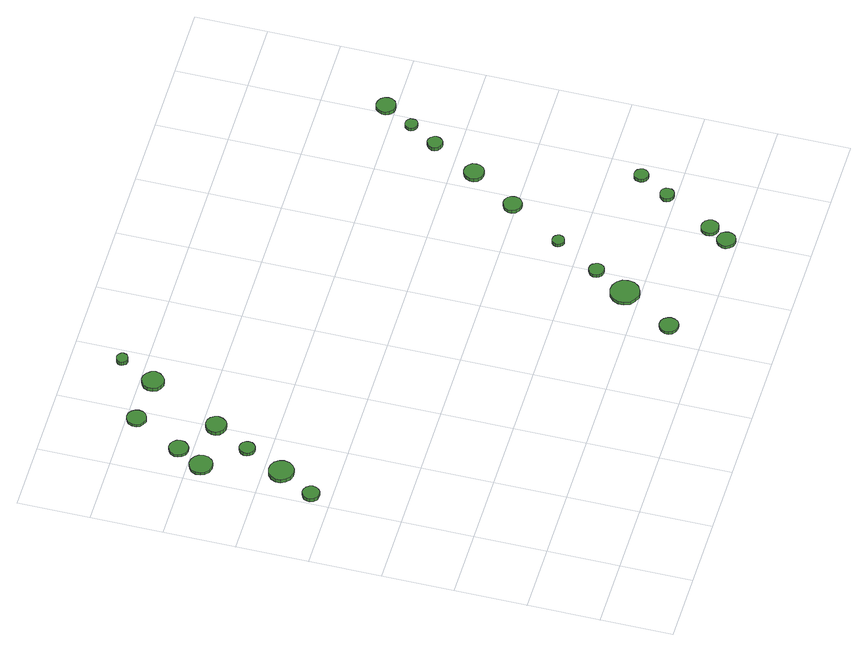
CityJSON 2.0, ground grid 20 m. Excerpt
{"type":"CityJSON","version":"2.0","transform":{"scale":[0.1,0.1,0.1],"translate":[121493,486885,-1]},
"CityObjects":{
"tree1":{"type":"SolitaryVegetationObject","attributes":{"function":"something"},"geometry":[{"type":"MultiSurface","lod":"1","boundaries":[[[0,1,2,3,4,5,6,7,8,9,10,11,12,13,14]],[[15,16,17,18,19,20,21,22,23,24,25,26,27,28,29]],[[0,29,28,1]],[[1,28,27,2]],[[2,27,26,3]],[[3,26,25,4]],[[4,25,24,5]],[[5,24,23,6]],[[6,23,22,7]],[[7,22,21,8]],[[8,21,20,9]],[[9,20,19,10]],[[10,19,18,11]],[[11,18,17,12]],[[12,17,16,13]],[[13,16,15,14]],[[14,15,29,0]]]}]},
"tree2":{"type":"SolitaryVegetationObject","attributes":{"function":"something"},"geometry":[{"type":"MultiSurface","lod":"1","boundaries":[[[30,31,32,33,34,35,36,37,38,39,40,41,42,43,44]],[[45,46,47,48,49,50,51,52,53,54,55,56,57,58,59]],[[30,59,58,31]],[[31,58,57,32]],[[32,57,56,33]],[[33,56,55,34]],[[34,55,54,35]],[[35,54,53,36]],[[36,53,52,37]],[[37,52,51,38]],[[38,51,50,39]],[[39,50,49,40]],[[40,49,48,41]],[[41,48,47,42]],[[42,47,46,43]],[[43,46,45,44]],[[44,45,59,30]]]}]},
"tree3":{"type":"SolitaryVegetationObject","attributes":{"function":"something"},"geometry":[{"type":"MultiSurface","lod":"1","boundaries":[[[60,61,62,63,64,65,66,67,68,69,70,71,72,73,74]],[[75,76,77,78,79,80,81,82,83,84,85,86,87,88,89]],[[60,89,88,61]],[[61,88,87,62]],[[62,87,86,63]],[[63,86,85,64]],[[64,85,84,65]],[[65,84,83,66]],[[66,83,82,67]],[[67,82,81,68]],[[68,81,80,69]],[[69,80,79,70]],[[70,79,78,71]],[[71,78,77,72]],[[72,77,76,73]],[[73,76,75,74]],[[74,75,89,60]]]}]},
"tree4":{"type":"SolitaryVegetationObject","attributes":{"function":"something"},"geometry":[{"type":"MultiSurface","lod":"1","boundaries":[[[90,91,92,93,94,95,96,97,98,99,100,101,102,103,104]],[[105,106,107,108,109,110,111,112,113,114,115,116,117,118,119]],[[90,119,118,91]],[[91,118,117,92]],[[92,117,116,93]],[[93,116,115,94]],[[94,115,114,95]],[[95,114,113,96]],[[96,113,112,97]],[[97,112,111,98]],[[98,111,110,99]],[[99,110,109,100]],[[100,109,108,101]],[[101,108,107,102]],[[102,107,106,103]],[[103,106,105,104]],[[104,105,119,90]]]}]},
"tree5":{"type":"SolitaryVegetationObject","attributes":{"function":"something"},"geometry":[{"type":"MultiSurface","lod":"1","boundaries":[[[120,121,122,123,124,125,126,127,128,129,130,131,132,133,134]],[[135,136,137,138,139,140,141,142,143,144,145,146,147,148,149]],[[120,149,148,121]],[[121,148,147,122]],[[122,147,146,123]],[[123,146,145,124]],[[124,145,144,125]],[[125,144,143,126]],[[126,143,142,127]],[[127,142,141,128]],[[128,141,140,129]],[[129,140,139,130]],[[130,139,138,131]],[[131,138,137,132]],[[132,137,136,133]],[[133,136,135,134]],[[134,135,149,120]]]}]},
"tree6":{"type":"SolitaryVegetationObject","attributes":{"function":"something"},"geometry":[{"type":"MultiSurface","lod":"1","boundaries":[[[150,151,152,153,154,155,156,157,158,159,160,161,162,163,164]],[[165,166,167,168,169,170,171,172,173,174,175,176,177,178,179]],[[150,179,178,151]],[[151,178,177,152]],[[152,177,176,153]],[[153,176,175,154]],[[154,175,174,155]],[[155,174,173,156]],[[156,173,172,157]],[[157,172,171,158]],[[158,171,170,159]],[[159,170,169,160]],[[160,169,168,161]],[[161,168,167,162]],[[162,167,166,163]],[[163,166,165,164]],[[164,165,179,150]]]}]},
"tree7":{"type":"SolitaryVegetationObject","attributes":{"function":"something"},"geometry":[{"type":"MultiSurface","lod":"1","boundaries":[[[180,181,182,183,184,185,186,187,188,189,190,191,192,193,194]],[[195,196,197,198,199,200,201,202,203,204,205,206,207,208,209]],[[180,209,208,181]],[[181,208,207,182]],[[182,207,206,183]],[[183,206,205,184]],[[184,205,204,185]],[[185,204,203,186]],[[186,203,202,187]],[[187,202,201,188]],[[188,201,200,189]],[[189,200,199,190]],[[190,199,198,191]],[[191,198,197,192]],[[192,197,196,193]],[[193,196,195,194]],[[194,195,209,180]]]}]},
"tree8":{"type":"SolitaryVegetationObject","attributes":{"function":"something"},"geometry":[{"type":"MultiSurface","lod":"1","boundaries":[[[210,211,212,213,214,215,216,217,218,219,220,221,222,223,224]],[[225,226,227,228,229,230,231,232,233,234,235,236,237,238,239]],[[210,239,238,211]],[[211,238,237,212]],[[212,237,236,213]],[[213,236,235,214]],[[214,235,234,215]],[[215,234,233,216]],[[216,233,232,217]],[[217,232,231,218]],[[218,231,230,219]],[[219,230,229,220]],[[220,229,228,221]],[[221,228,227,222]],[[222,227,226,223]],[[223,226,225,224]],[[224,225,239,210]]]}]},
"tree9":{"type":"SolitaryVegetationObject","attributes":{"function":"something"},"geometry":[{"type":"MultiSurface","lod":"1","boundaries":[[[240,241,242,243,244,245,246,247,248,249,250,251,252,253,254]],[[255,256,257,258,259,260,261,262,263,264,265,266,267,268,269]],[[240,269,268,241]],[[241,268,267,242]],[[242,267,266,243]],[[243,266,265,244]],[[244,265,264,245]],[[245,264,263,246]],[[246,263,262,247]],[[247,262,261,248]],[[248,261,260,249]],[[249,260,259,250]],[[250,259,258,251]],[[251,258,257,252]],[[252,257,256,253]],[[253,256,255,254]],[[254,255,269,240]]]}]},
"tree10":{"type":"SolitaryVegetationObject","attributes":{"function":"something"},"geometry":[{"type":"MultiSurface","lod":"1","boundaries":[[[270,271,272,273,274,275,276,277,278,279,280,281,282,283,284]],[[285,286,287,288,289,290,291,292,293,294,295,296,297,298,299]],[[270,299,298,271]],[[271,298,297,272]],[[272,297,296,273]],[[273,296,295,274]],[[274,295,294,275]],[[275,294,293,276]],[[276,293,292,277]],[[277,292,291,278]],[[278,291,290,279]],[[279,290,289,280]],[[280,289,288,281]],[[281,288,287,282]],[[282,287,286,283]],[[283,286,285,284]],[[284,285,299,270]]]}]},
"tree11":{"type":"SolitaryVegetationObject","attributes":{"function":"something"},"geometry":[{"type":"MultiSurface","lod":"1","boundaries":[[[300,301,302,303,304,305,306,307,308,309,310,311,312,313,314]],[[315,316,317,318,319,320,321,322,323,324,325,326,327,328,329]],[[300,329,328,301]],[[301,328,327,302]],[[302,327,326,303]],[[303,326,325,304]],[[304,325,324,305]],[[305,324,323,306]],[[306,323,322,307]],[[307,322,321,308]],[[308,321,320,309]],[[309,320,319,310]],[[310,319,318,311]],[[311,318,317,312]],[[312,317,316,313]],[[313,316,315,314]],[[314,315,329,300]]]}]},
"tree12":{"type":"SolitaryVegetationObject","attributes":{"function":"something"},"geometry":[{"type":"MultiSurface","lod":"1","boundaries":[[[330,331,332,333,334,335,336,337,338,339,340,341,342,343,344]],[[345,346,347,348,349,350,351,352,353,354,355,356,357,358,359]],[[330,359,358,331]],[[331,358,357,332]],[[332,357,356,333]],[[333,356,355,334]],[[334,355,354,335]],[[335,354,353,336]],[[336,353,352,337]],[[337,352,351,338]],[[338,351,350,339]],[[339,350,349,340]],[[340,349,348,341]],[[341,348,347,342]],[[342,347,346,343]],[[343,346,345,344]],[[344,345,359,330]]]}]},
"tree13":{"type":"SolitaryVegetationObject","attributes":{"function":"something"},"geometry":[{"type":"MultiSurface","lod":"1","boundaries":[[[360,361,362,363,364,365,366,367,368,369,370,371,372,373,374]],[[375,376,377,378,379,380,381,382,383,384,385,386,387,388,389]],[[360,389,388,361]],[[361,388,387,362]],[[362,387,386,363]],[[363,386,385,364]],[[364,385,384,365]],[[365,384,383,366]],[[366,383,382,367]],[[367,382,381,368]],[[368,381,380,369]],[[369,380,379,370]],[[370,379,378,371]],[[371,378,377,372]],[[372,377,376,373]],[[373,376,375,374]],[[374,375,389,360]]]}]},
"tree14":{"type":"SolitaryVegetationObject","attributes":{"function":"something"},"geometry":[{"type":"MultiSurface","lod":"1","boundaries":[[[390,391,392,393,394,395,396,397,398,399,400,401,402,403,404]],[[405,406,407,408,409,410,411,412,413,414,415,416,417,418,419]],[[390,419,418,391]],[[391,418,417,392]],[[392,417,416,393]],[[393,416,415,394]],[[394,415,414,395]],[[395,414,413,396]],[[396,413,412,397]],[[397,412,411,398]],[[398,411,410,399]],[[399,410,409,400]],[[400,409,408,401]],[[401,408,407,402]],[[402,407,406,403]],[[403,406,405,404]],[[404,405,419,390]]]}]},
"tree15":{"type":"SolitaryVegetationObject","attributes":{"function":"something"},"geometry":[{"type":"MultiSurface","lod":"1","boundaries":[[[420,421,422,423,424,425,426,427,428,429,430,431,432,433,434]],[[435,436,437,438,439,440,441,442,443,444,445,446,447,448,449]],[[420,449,448,421]],[[421,448,447,422]],[[422,447,446,423]],[[423,446,445,424]],[[424,445,444,425]],[[425,444,443,426]],[[426,443,442,427]],[[427,442,441,428]],[[428,441,440,429]],[[429,440,439,430]],[[430,439,438,431]],[[431,438,437,432]],[[432,437,436,433]],[[433,436,435,434]],[[434,435,449,420]]]}]},
"tree16":{"type":"SolitaryVegetationObject","attributes":{"function":"something"},"geometry":[{"type":"MultiSurface","lod":"1","boundaries":[[[450,451,452,453,454,455,456,457,458,459,460,461,462,463,464]],[[465,466,467,468,469,470,471,472,473,474,475,476,477,478,479]],[[450,479,478,451]],[[451,478,477,452]],[[452,477,476,453]],[[453,476,475,454]],[[454,475,474,455]],[[455,474,473,456]],[[456,473,472,457]],[[457,472,471,458]],[[458,471,470,459]],[[459,470,469,460]],[[460,469,468,461]],[[461,468,467,462]],[[462,467,466,463]],[[463,466,465,464]],[[464,465,479,450]]]}]},
"tree17":{"type":"SolitaryVegetationObject","attributes":{"function":"something"},"geometry":[{"type":"MultiSurface","lod":"1","boundaries":[[[480,481,482,483,484,485,486,487,488,489,490,491,492,493,494]],[[495,496,497,498,499,500,501,502,503,504,505,506,507,508,509]],[[480,509,508,481]],[[481,508,507,482]],[[482,507,506,483]],[[483,506,505,484]],[[484,505,504,485]],[[485,504,503,486]],[[486,503,502,487]],[[487,502,501,488]],[[488,501,500,489]],[[489,500,499,490]],[[490,499,498,491]],[[491,498,497,492]],[[492,497,496,493]],[[493,496,495,494]],[[494,495,509,480]]]}]},
"tree18":{"type":"SolitaryVegetationObject","attributes":{"function":"something"},"geometry":[{"type":"MultiSurface","lod":"1","boundaries":[[[510,511,512,513,514,515,516,517,518,519,520,521,522,523,524]],[[525,526,527,528,529,530,531,532,533,534,535,536,537,538,539]],[[510,539,538,511]],[[511,538,537,512]],[[512,537,536,513]],[[513,536,535,514]],[[514,535,534,515]],[[515,534,533,516]],[[516,533,532,517]],[[517,532,531,518]],[[518,531,530,519]],[[519,530,529,520]],[[520,529,528,521]],[[521,528,527,522]],[[522,527,526,523]],[[523,526,525,524]],[[524,525,539,510]]]}]},
"tree19":{"type":"SolitaryVegetationObject","attributes":{"function":"something"},"geometry":[{"type":"MultiSurface","lod":"1","boundaries":[[[540,541,542,543,544,545,546,547,548,549,550,551,552,553,554]],[[555,556,557,558,559,560,561,562,563,564,565,566,567,568,569]],[[540,569,568,541]],[[541,568,567,542]],[[542,567,566,543]],[[543,566,565,544]],[[544,565,564,545]],[[545,564,563,546]],[[546,563,562,547]],[[547,562,561,548]],[[548,561,560,549]],[[549,560,559,550]],[[550,559,558,551]],[[551,558,557,552]],[[552,557,556,553]],[[553,556,555,554]],[[554,555,569,540]]]}]},
"tree20":{"type":"SolitaryVegetationObject","attributes":{"function":"something"},"geometry":[{"type":"MultiSurface","lod":"1","boundaries":[[[570,571,572,573,574,575,576,577,578,579,580,581,582,583,584]],[[585,586,587,588,589,590,591,592,593,594,595,596,597,598,599]],[[570,599,598,571]],[[571,598,597,572]],[[572,597,596,573]],[[573,596,595,574]],[[574,595,594,575]],[[575,594,593,576]],[[576,593,592,577]],[[577,592,591,578]],[[578,591,590,579]],[[579,590,589,580]],[[580,589,588,581]],[[581,588,587,582]],[[582,587,586,583]],[[583,586,585,584]],[[584,585,599,570]]]}]},
"tree21":{"type":"SolitaryVegetationObject","attributes":{"function":"something"},"geometry":[{"type":"MultiSurface","lod":"1","boundaries":[[[600,601,602,603,604,605,606,607,608,609,610,611,612,613,614]],[[615,616,617,618,619,620,621,622,623,624,625,626,627,628,629]],[[600,629,628,601]],[[601,628,627,602]],[[602,627,626,603]],[[603,626,625,604]],[[604,625,624,605]],[[605,624,623,606]],[[606,623,622,607]],[[607,622,621,608]],[[608,621,620,609]],[[609,620,619,610]],[[610,619,618,611]],[[611,618,617,612]],[[612,617,616,613]],[[613,616,615,614]],[[614,615,629,600]]]}]},
"tree22":{"type":"SolitaryVegetationObject","attributes":{"function":"something"},"geometry":[{"type":"MultiSurface","lod":"1","boundaries":[[[630,631,632,633,634,635,636,637,638,639,640,641,642,643,644]],[[645,646,647,648,649,650,651,652,653,654,655,656,657,658,659]],[[630,659,658,631]],[[631,658,657,632]],[[632,657,656,633]],[[633,656,655,634]],[[634,655,654,635]],[[635,654,653,636]],[[636,653,652,637]],[[637,652,651,638]],[[638,651,650,639]],[[639,650,649,640]],[[640,649,648,641]],[[641,648,647,642]],[[642,647,646,643]],[[643,646,645,644]],[[644,645,659,630]]]}]}
},
"vertices":[
[55,858,17],[53,867,17],[47,875,17],[39,880,17],[29,881,17],[20,878,17],[12,871,17],[8,862,17],[8,853,17],[12,844,17],[20,837,17],[29,834,17],[39,835,17],[47,840,17],[53,848,17],[53,848,6],[47,840,6],[39,835,6],[29,834,6],[20,837,6],[12,844,6],[8,853,6],[8,862,6],[12,871,6],[20,878,6],[29,881,6],[39,880,6],[47,875,6],[53,867,6],[55,858,6],
[122,954,18],[119,968,18],[110,980,18],[98,987,18],[84,988,18],[70,984,18],[59,974,18],[53,961,18],[53,947,18],[59,934,18],[70,924,18],[84,920,18],[98,921,18],[110,928,18],[119,940,18],[119,940,6],[110,928,6],[98,921,6],[84,920,6],[70,924,6],[59,934,6],[53,947,6],[53,961,6],[59,974,6],[70,984,6],[84,988,6],[98,987,6],[110,980,6],[119,968,6],[122,954,6],
[87,1166,15],[85,1179,15],[77,1189,15],[65,1196,15],[52,1198,15],[39,1193,15],[29,1184,15],[24,1172,15],[24,1159,15],[29,1147,15],[39,1138,15],[52,1134,15],[65,1135,15],[77,1142,15],[85,1153,15],[85,1153,6],[77,1142,6],[65,1135,6],[52,1134,6],[39,1138,6],[29,1147,6],[24,1159,6],[24,1172,6],[29,1184,6],[39,1193,6],[52,1198,6],[65,1196,6],[77,1189,6],[85,1179,6],[87,1166,6],
[164,1063,17],[163,1071,17],[157,1079,17],[150,1083,17],[141,1084,17],[132,1081,17],[126,1075,17],[122,1067,17],[122,1058,17],[126,1050,17],[132,1044,17],[141,1041,17],[150,1042,17],[157,1047,17],[163,1054,17],[163,1054,6],[157,1047,6],[150,1042,6],[141,1041,6],[132,1044,6],[126,1050,6],[122,1058,6],[122,1067,6],[126,1075,6],[132,1081,6],[141,1084,6],[150,1083,6],[157,1079,6],[163,1071,6],[164,1063,6],
[124,1239,14],[122,1250,14],[115,1259,14],[106,1264,14],[94,1266,14],[84,1262,14],[76,1255,14],[71,1244,14],[71,1233,14],[76,1223,14],[84,1215,14],[94,1212,14],[106,1213,14],[115,1219,14],[122,1228,14],[122,1228,6],[115,1219,6],[106,1213,6],[94,1212,6],[84,1215,6],[76,1223,6],[71,1233,6],[71,1244,6],[76,1255,6],[84,1262,6],[94,1266,6],[106,1264,6],[115,1259,6],[122,1250,6],[124,1239,6],
[229,1164,18],[226,1175,18],[219,1185,18],[209,1191,18],[197,1192,18],[186,1188,18],[177,1180,18],[172,1169,18],[172,1158,18],[177,1147,18],[186,1139,18],[197,1135,18],[209,1136,18],[219,1142,18],[226,1152,18],[226,1152,6],[219,1142,6],[209,1136,6],[197,1135,6],[186,1139,6],[177,1147,6],[172,1158,6],[172,1169,6],[177,1180,6],[186,1188,6],[197,1192,6],[209,1191,6],[219,1185,6],[226,1175,6],[229,1164,6],
[199,1374,14],[197,1385,14],[190,1394,14],[181,1400,14],[170,1401,14],[159,1397,14],[151,1390,14],[146,1380,14],[146,1368,14],[151,1358,14],[159,1351,14],[170,1347,14],[181,1349,14],[190,1354,14],[197,1363,14],[197,1363,6],[190,1354,6],[181,1349,6],[170,1347,6],[159,1351,6],[151,1358,6],[146,1368,6],[146,1380,6],[151,1390,6],[159,1397,6],[170,1401,6],[181,1400,6],[190,1394,6],[197,1385,6],[199,1374,6],
[341,1366,17],[338,1379,17],[330,1389,17],[319,1396,17],[307,1397,17],[295,1393,17],[285,1384,17],[280,1373,17],[280,1360,17],[285,1348,17],[295,1340,17],[307,1336,17],[319,1337,17],[330,1344,17],[338,1354,17],[338,1354,6],[330,1344,6],[319,1337,6],[307,1336,6],[295,1340,6],[285,1348,6],[280,1360,6],[280,1373,6],[285,1384,6],[295,1393,6],[307,1397,6],[319,1396,6],[330,1389,6],[338,1379,6],[341,1366,6],
[379,1465,21],[377,1472,21],[373,1477,21],[367,1481,21],[361,1481,21],[354,1479,21],[349,1475,21],[346,1468,21],[346,1462,21],[349,1456,21],[354,1451,21],[361,1449,21],[367,1450,21],[373,1453,21],[377,1458,21],[377,1458,8],[373,1453,8],[367,1450,8],[361,1449,8],[354,1451,8],[349,1456,8],[346,1462,8],[346,1468,8],[349,1475,8],[354,1479,8],[361,1481,8],[367,1481,8],[373,1477,8],[377,1472,8],[379,1465,8],
[885,99,16],[883,109,16],[877,118,16],[867,124,16],[856,125,16],[846,121,16],[838,114,16],[833,104,16],[833,93,16],[838,83,16],[846,76,16],[856,73,16],[867,74,16],[877,79,16],[883,88,16],[883,88,7],[877,79,7],[867,74,7],[856,73,7],[846,76,7],[838,83,7],[833,93,7],[833,104,7],[838,114,7],[846,121,7],[856,125,7],[867,124,7],[877,118,7],[883,109,7],[885,99,7],
[984,243,16],[981,259,16],[971,273,16],[956,281,16],[940,283,16],[924,278,16],[911,267,16],[904,251,16],[904,234,16],[911,219,16],[924,208,16],[940,202,16],[956,204,16],[971,213,16],[981,226,16],[981,226,6],[971,213,6],[956,204,6],[940,202,6],[924,208,6],[911,219,6],[904,234,6],[904,251,6],[911,267,6],[924,278,6],[940,283,6],[956,281,6],[971,273,6],[981,259,6],[984,243,6],
[1022,336,16],[1020,344,16],[1015,352,16],[1008,356,16],[999,357,16],[990,354,16],[984,348,16],[980,340,16],[980,331,16],[984,323,16],[990,318,16],[999,315,16],[1008,316,16],[1015,320,16],[1020,327,16],[1020,327,6],[1015,320,6],[1008,316,6],[999,315,6],[990,318,6],[984,323,6],[980,331,6],[980,340,6],[984,348,6],[990,354,6],[999,357,6],[1008,356,6],[1015,352,6],[1020,344,6],[1022,336,6],
[1220,32,16],[1218,42,16],[1212,51,16],[1202,56,16],[1192,58,16],[1182,54,16],[1174,47,16],[1169,37,16],[1169,27,16],[1174,17,16],[1182,9,16],[1192,6,16],[1202,7,16],[1212,13,16],[1218,21,16],[1218,21,6],[1212,13,6],[1202,7,6],[1192,6,6],[1182,9,6],[1174,17,6],[1169,27,6],[1169,37,6],[1174,47,6],[1182,54,6],[1192,58,6],[1202,56,6],[1212,51,6],[1218,42,6],[1220,32,6],
[1093,461,16],[1091,468,16],[1087,474,16],[1081,477,16],[1074,478,16],[1067,476,16],[1062,471,16],[1059,465,16],[1059,457,16],[1062,451,16],[1067,446,16],[1074,444,16],[1081,445,16],[1087,448,16],[1091,454,16],[1091,454,6],[1087,448,6],[1081,445,6],[1074,444,6],[1067,446,6],[1062,451,6],[1059,457,6],[1059,465,6],[1062,471,6],[1067,476,6],[1074,478,6],[1081,477,6],[1087,474,6],[1091,468,6],[1093,461,6],
[1250,85,17],[1247,95,17],[1242,103,17],[1233,108,17],[1223,109,17],[1213,106,17],[1206,99,17],[1202,90,17],[1202,80,17],[1206,71,17],[1213,64,17],[1223,61,17],[1233,62,17],[1242,67,17],[1247,75,17],[1247,75,6],[1242,67,6],[1233,62,6],[1223,61,6],[1213,64,6],[1206,71,6],[1202,80,6],[1202,90,6],[1206,99,6],[1213,106,6],[1223,109,6],[1233,108,6],[1242,103,6],[1247,95,6],[1250,85,6],
[1194,612,17],[1192,622,17],[1186,631,17],[1176,636,17],[1166,637,17],[1156,634,17],[1148,627,17],[1143,617,17],[1143,606,17],[1148,597,17],[1156,590,17],[1166,586,17],[1176,587,17],[1186,593,17],[1192,601,17],[1192,601,6],[1186,593,6],[1176,587,6],[1166,586,6],[1156,590,6],[1148,597,6],[1143,606,6],[1143,617,6],[1148,627,6],[1156,634,6],[1166,637,6],[1176,636,6],[1186,631,6],[1192,622,6],[1194,612,6],
[1329,226,17],[1328,234,17],[1323,241,17],[1316,245,17],[1307,245,17],[1300,243,17],[1294,237,17],[1290,230,17],[1290,222,17],[1294,214,17],[1300,209,17],[1307,206,17],[1316,207,17],[1323,211,17],[1328,218,17],[1328,218,6],[1323,211,6],[1316,207,6],[1307,206,6],[1300,209,6],[1294,214,6],[1290,222,6],[1290,230,6],[1294,237,6],[1300,243,6],[1307,245,6],[1316,245,6],[1323,241,6],[1328,234,6],[1329,226,6],
[1379,310,16],[1377,318,16],[1372,325,16],[1365,329,16],[1357,330,16],[1349,327,16],[1343,322,16],[1340,314,16],[1340,306,16],[1343,298,16],[1349,293,16],[1357,290,16],[1365,291,16],[1372,295,16],[1377,302,16],[1377,302,6],[1372,295,6],[1365,291,6],[1357,290,6],[1349,293,6],[1343,298,6],[1340,306,6],[1340,314,6],[1343,322,6],[1349,327,6],[1357,330,6],[1365,329,6],[1372,325,6],[1377,318,6],[1379,310,6],
[1280,740,17],[1278,752,17],[1271,761,17],[1261,767,17],[1249,768,17],[1239,764,17],[1230,757,17],[1225,746,17],[1225,735,17],[1230,724,17],[1239,716,17],[1249,713,17],[1261,714,17],[1271,720,17],[1278,729,17],[1278,729,6],[1271,720,6],[1261,714,6],[1249,713,6],[1239,716,6],[1230,724,6],[1225,735,6],[1225,746,6],[1230,757,6],[1239,764,6],[1249,768,6],[1261,767,6],[1271,761,6],[1278,752,6],[1280,740,6],
[1347,868,17],[1345,876,17],[1340,883,17],[1333,888,17],[1324,889,17],[1316,886,17],[1309,880,17],[1305,872,17],[1305,863,17],[1309,855,17],[1316,849,17],[1324,847,17],[1333,848,17],[1340,852,17],[1345,859,17],[1345,859,6],[1340,852,6],[1333,848,6],[1324,847,6],[1316,849,6],[1309,855,6],[1305,863,6],[1305,872,6],[1309,880,6],[1316,886,6],[1324,889,6],[1333,888,6],[1340,883,6],[1345,876,6],[1347,868,6],
[1392,945,16],[1391,952,16],[1387,958,16],[1380,962,16],[1373,963,16],[1366,960,16],[1361,955,16],[1358,949,16],[1358,942,16],[1361,935,16],[1366,930,16],[1373,928,16],[1380,929,16],[1387,932,16],[1391,938,16],[1391,938,6],[1387,932,6],[1380,929,6],[1373,928,6],[1366,930,6],[1361,935,6],[1358,942,6],[1358,949,6],[1361,955,6],[1366,960,6],[1373,963,6],[1380,962,6],[1387,958,6],[1391,952,6],[1392,945,6],
[1448,1027,17],[1446,1038,17],[1439,1047,17],[1429,1053,17],[1418,1054,17],[1408,1051,17],[1400,1043,17],[1395,1033,17],[1395,1022,17],[1400,1012,17],[1408,1004,17],[1418,1001,17],[1429,1002,17],[1439,1007,17],[1446,1016,17],[1446,1016,6],[1439,1007,6],[1429,1002,6],[1418,1001,6],[1408,1004,6],[1400,1012,6],[1395,1022,6],[1395,1033,6],[1400,1043,6],[1408,1051,6],[1418,1054,6],[1429,1053,6],[1439,1047,6],[1446,1038,6],[1448,1027,6]
]}
